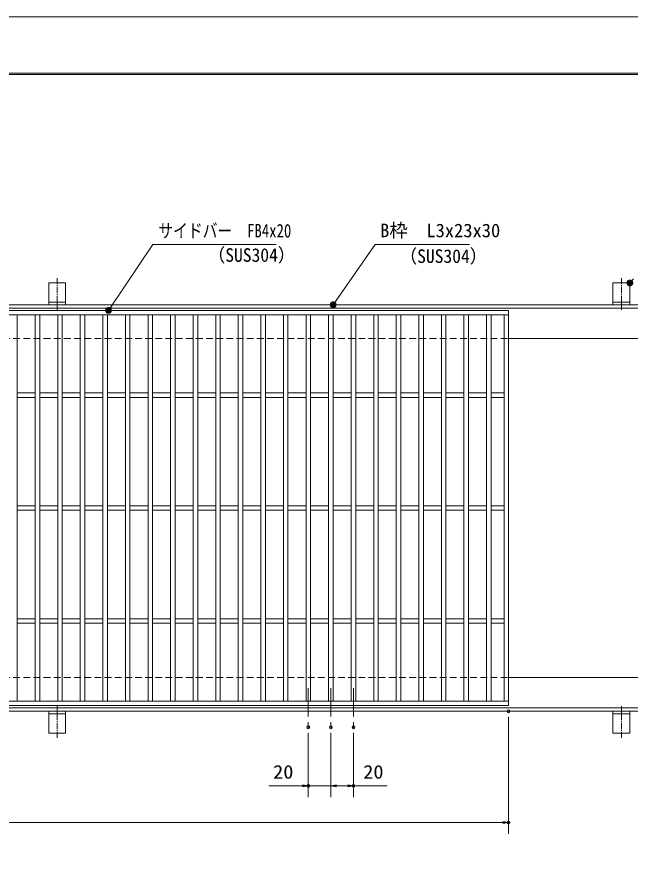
# Model space of a CAD drawing. Units: millimetres, scale not verified. Extents: x -1050 to 1050, y -742 to 742.
# Drawn here: x -231 to 312, y 0 to 742 of the extents above; entities that cross this region are included whole.
import ezdxf
from ezdxf.enums import TextEntityAlignment as Align

# ---------------------------------------------------------------- set-up
doc = ezdxf.new("R2010")
doc.units = ezdxf.units.MM
doc.header["$LTSCALE"] = 5
doc.header["$PDMODE"] = 32
doc.header["$PDSIZE"] = 2.5
doc.linetypes.add('CHAIN1', pattern=[8, 5, -1, 1, -1])
doc.linetypes.add('DASHED1', pattern=[1.8, 1.2, -0.6])
for name, color, linetype, lineweight in [('0-0_7-図\u3000枠', 4, 'Continuous', 9), ('0-1_アンカー', 7, 'Continuous', 9), ('0-2_枠', 7, 'Continuous', 9), ('0-3_寸法注釈', 2, 'Continuous', 9), ('0-4_0', 2, 'Continuous', 9), ('0-5_DEFPOINTS', 134, 'Continuous', 9), ('0-6_蓋', 5, 'Continuous', 9), ('0-7_中心線', 6, 'CHAIN1', 9), ('0-A_溝開口', 4, 'DASHED1', 9)]:
    doc.layers.add(name, color=color, linetype=linetype, lineweight=lineweight)
doc.styles.add('ＭＳ ゴシック', font='')
doc.styles.get('ＭＳ ゴシック').set_extended_font_data('MS Gothic')

# ---------------------------------------------------------------- blocks, each defined once
blk = doc.blocks.new('A$C5D7C781A')
at = {"layer": '0-1_アンカー'}
for p, q in [((0, 118.78), (0, 22.26)), ((0, 118.78), (75, 118.78)), ((75, 118.78), (75, 22.26)), ((75, 33.76), (0, 33.76)), ((0, 22.26), (75, 22.26))]:
    blk.add_line(p, q, dxfattribs=at)
at = {"layer": '0-1_アンカー', "color": 6, "linetype": 'CHAIN1'}
blk.add_line((37.5, 140.11), (37.5, 0), dxfattribs=at)
blk = doc.blocks.new('_OPEN')
at = {"layer": '0-4_0'}
blk.add_line((0, 0), (-5, 0), dxfattribs=at)
blk.add_lwpolyline([(-5, 0.833), (0, 0), (-5, -0.833)], dxfattribs=at)
blk = doc.blocks.new('_Dot')
at = {"layer": '0-4_0'}
for p, q in [((-2.5, 0), (-5, 0)), ((2.445, 0.5), (-2.445, 0.5)), ((1.997, 1.5), (-1.997, 1.5)), ((2.289, -0.995), (-2.289, -0.995)), ((1.499, -1.995), (-1.499, -1.995))]:
    blk.add_line(p, q, dxfattribs=at)
for points in [[(2.5, 0), (2.48, 0.313), (2.421, 0.622), (2.324, 0.92), (2.191, 1.204), (2.023, 1.469), (1.822, 1.711), (1.594, 1.926), (1.34, 2.111), (1.064, 2.262), (0.773, 2.378), (0.468, 2.456), (0.157, 2.495), (-0.157, 2.495), (-0.468, 2.456), (-0.773, 2.378), (-1.064, 2.262), (-1.34, 2.111), (-1.594, 1.926), (-1.822, 1.711), (-2.023, 1.469), (-2.191, 1.204), (-2.324, 0.92), (-2.421, 0.622), (-2.48, 0.313), (-2.5, 0), (0, 0)], [(-2.5, 0), (-2.48, -0.313), (-2.421, -0.622), (-2.324, -0.92), (-2.191, -1.204), (-2.023, -1.469), (-1.822, -1.711), (-1.594, -1.926), (-1.34, -2.111), (-1.064, -2.262), (-0.773, -2.378), (-0.468, -2.456), (-0.157, -2.495), (0.157, -2.495), (0.468, -2.456), (0.773, -2.378), (1.064, -2.262), (1.34, -2.111), (1.594, -1.926), (1.822, -1.711), (2.023, -1.469), (2.191, -1.204), (2.324, -0.92), (2.421, -0.622), (2.48, -0.313), (2.5, 0), (0, 0)]]:
    blk.add_lwpolyline(points, close=True, dxfattribs=at)

msp = doc.modelspace()

# ---------------------------------------------------------------- linework, layer by layer
at = {"layer": '0-0_7-図\u3000枠'}
msp.add_line((-973.75, 691.25), (998.75, 691.25), dxfattribs=at)
msp.add_lwpolyline([(-975, 692.5), (1000, 692.5), (1000, -692.5)], dxfattribs=at)
at = {"layer": '0-2_枠'}
for p, q in [((-795.45, 487.475), (409.55, 487.475)), ((-792.45, 484.475), (407.714, 484.475)), ((204.55, 457.475), (409.55, 457.475)), ((204.55, 157.475), (409.55, 157.475)), ((-795.45, 127.475), (409.55, 127.475)), ((-792.45, 130.475), (411.386, 130.475))]:
    msp.add_line(p, q, dxfattribs=at)
at = {"layer": '0-3_寸法注釈'}
for p, q in [((204.55, 122.475), (204.55, 18.953)), ((27.05, 108.328), (27.05, 51.522)), ((47.05, 108.328), (47.05, 51.522)), ((47.05, 108.328), (47.05, 51.522)), ((67.05, 108.328), (67.05, 51.522)), ((22.05, 61.522), (-7.797, 61.522)), ((47.05, 61.522), (27.05, 61.522)), ((52.05, 61.522), (62.05, 61.522)), ((52.05, 61.522), (57.05, 61.522)), ((67.05, 61.522), (96.897, 61.522)), ((-785.45, 28.953), (199.55, 28.953))]:
    msp.add_line(p, q, dxfattribs=at)
for points in [[(-1.475, 540.749), (-110.699, 540.749), (-149.41, 483.298)], [(169.797, 540.968), (86.447, 540.968), (49.664, 488.288)]]:
    msp.add_lwpolyline(points, dxfattribs=at)
at = {"layer": '0-5_DEFPOINTS'}
msp.add_lwpolyline([(-1050, -742.5), (-1050, 742.5), (1050, 742.5), (1050, -742.5)], close=True, dxfattribs=at)
for p in [(204.55, 127.475), (27.05, 113.328), (47.05, 113.328), (67.05, 113.328), (27.05, 61.522), (67.05, 61.522), (204.55, 28.953)]:
    msp.add_point(p, dxfattribs=at)
at = {"layer": '0-6_蓋'}
for p, q in [((204.55, 482.475), (-790.45, 482.475)), ((204.55, 478.475), (-790.45, 478.475)), ((-230.95, 478.475), (-230.95, 136.475)), ((-214.95, 478.475), (-214.95, 136.475)), ((-210.95, 478.475), (-210.95, 136.475)), ((-194.95, 478.475), (-194.95, 136.475)), ((-190.95, 478.475), (-190.95, 136.475)), ((-174.95, 478.475), (-174.95, 136.475)), ((-170.95, 478.475), (-170.95, 136.475)), ((-154.95, 478.475), (-154.95, 136.475)), ((-150.95, 478.475), (-150.95, 136.475)), ((-134.95, 478.475), (-134.95, 136.475)), ((-130.95, 478.475), (-130.95, 136.475)), ((-114.95, 478.475), (-114.95, 136.475)), ((-110.95, 478.475), (-110.95, 136.475)), ((-94.95, 478.475), (-94.95, 136.475)), ((-90.95, 478.475), (-90.95, 136.475)), ((-74.95, 478.475), (-74.95, 136.475)), ((-70.95, 478.475), (-70.95, 136.475)), ((-54.95, 478.475), (-54.95, 136.475)), ((-50.95, 478.475), (-50.95, 136.475)), ((-34.95, 478.475), (-34.95, 136.475)), ((-30.95, 478.475), (-30.95, 136.475)), ((-14.95, 478.475), (-14.95, 136.475)), ((-10.95, 478.475), (-10.95, 136.475)), ((5.05, 478.475), (5.05, 136.475)), ((9.05, 478.475), (9.05, 136.475)), ((25.05, 478.475), (25.05, 136.475)), ((29.05, 478.475), (29.05, 136.475)), ((45.05, 478.475), (45.05, 136.475)), ((49.05, 478.475), (49.05, 136.475)), ((65.05, 478.475), (65.05, 136.475)), ((69.05, 478.475), (69.05, 136.475)), ((85.05, 478.475), (85.05, 136.475)), ((89.05, 478.475), (89.05, 136.475)), ((105.05, 478.475), (105.05, 136.475)), ((109.05, 478.475), (109.05, 136.475)), ((125.05, 478.475), (125.05, 136.475)), ((129.05, 478.475), (129.05, 136.475)), ((145.05, 478.475), (145.05, 136.475)), ((149.05, 478.475), (149.05, 136.475)), ((165.05, 478.475), (165.05, 136.475)), ((169.05, 478.475), (169.05, 136.475)), ((185.05, 478.475), (185.05, 136.475)), ((189.05, 478.475), (189.05, 136.475)), ((200.55, 136.475), (200.55, 478.475)), ((204.55, 132.475), (204.55, 482.475)), ((-230.95, 409.475), (-214.95, 409.475)), ((-210.95, 409.475), (-194.95, 409.475)), ((-190.95, 409.475), (-174.95, 409.475)), ((-170.95, 409.475), (-154.95, 409.475)), ((-150.95, 409.475), (-134.95, 409.475)), ((-130.95, 409.475), (-114.95, 409.475)), ((-110.95, 409.475), (-94.95, 409.475)), ((-90.95, 409.475), (-74.95, 409.475)), ((-70.95, 409.475), (-54.95, 409.475)), ((-50.95, 409.475), (-34.95, 409.475)), ((-30.95, 409.475), (-14.95, 409.475)), ((-10.95, 409.475), (5.05, 409.475)), ((9.05, 409.475), (25.05, 409.475)), ((29.05, 409.475), (45.05, 409.475)), ((49.05, 409.475), (65.05, 409.475)), ((69.05, 409.475), (85.05, 409.475)), ((89.05, 409.475), (105.05, 409.475)), ((109.05, 409.475), (125.05, 409.475)), ((129.05, 409.475), (145.05, 409.475)), ((149.05, 409.475), (165.05, 409.475)), ((169.05, 409.475), (185.05, 409.475)), ((189.05, 409.475), (200.55, 409.475)), ((-230.95, 405.475), (-214.95, 405.475)), ((-210.95, 405.475), (-194.95, 405.475)), ((-190.95, 405.475), (-174.95, 405.475)), ((-170.95, 405.475), (-154.95, 405.475)), ((-150.95, 405.475), (-134.95, 405.475)), ((-130.95, 405.475), (-114.95, 405.475)), ((-110.95, 405.475), (-94.95, 405.475)), ((-90.95, 405.475), (-74.95, 405.475)), ((-70.95, 405.475), (-54.95, 405.475)), ((-50.95, 405.475), (-34.95, 405.475)), ((-30.95, 405.475), (-14.95, 405.475)), ((-10.95, 405.475), (5.05, 405.475)), ((9.05, 405.475), (25.05, 405.475)), ((29.05, 405.475), (45.05, 405.475)), ((49.05, 405.475), (65.05, 405.475)), ((69.05, 405.475), (85.05, 405.475)), ((89.05, 405.475), (105.05, 405.475)), ((109.05, 405.475), (125.05, 405.475)), ((129.05, 405.475), (145.05, 405.475)), ((149.05, 405.475), (165.05, 405.475)), ((169.05, 405.475), (185.05, 405.475)), ((189.05, 405.475), (200.55, 405.475)), ((-230.95, 309.475), (-214.95, 309.475)), ((-230.95, 305.475), (-214.95, 305.475)), ((-210.95, 309.475), (-194.95, 309.475)), ((-210.95, 305.475), (-194.95, 305.475)), ((-190.95, 309.475), (-174.95, 309.475)), ((-190.95, 305.475), (-174.95, 305.475)), ((-170.95, 309.475), (-154.95, 309.475)), ((-170.95, 305.475), (-154.95, 305.475)), ((-150.95, 309.475), (-134.95, 309.475)), ((-150.95, 305.475), (-134.95, 305.475)), ((-130.95, 309.475), (-114.95, 309.475)), ((-130.95, 305.475), (-114.95, 305.475)), ((-110.95, 309.475), (-94.95, 309.475)), ((-110.95, 305.475), (-94.95, 305.475)), ((-90.95, 309.475), (-74.95, 309.475)), ((-90.95, 305.475), (-74.95, 305.475)), ((-70.95, 309.475), (-54.95, 309.475)), ((-70.95, 305.475), (-54.95, 305.475)), ((-50.95, 309.475), (-34.95, 309.475)), ((-50.95, 305.475), (-34.95, 305.475)), ((-30.95, 309.475), (-14.95, 309.475)), ((-30.95, 305.475), (-14.95, 305.475)), ((-10.95, 309.475), (5.05, 309.475)), ((-10.95, 305.475), (5.05, 305.475)), ((9.05, 309.475), (25.05, 309.475)), ((9.05, 305.475), (25.05, 305.475)), ((29.05, 309.475), (45.05, 309.475)), ((29.05, 305.475), (45.05, 305.475)), ((49.05, 309.475), (65.05, 309.475)), ((49.05, 305.475), (65.05, 305.475)), ((69.05, 309.475), (85.05, 309.475)), ((69.05, 305.475), (85.05, 305.475)), ((89.05, 309.475), (105.05, 309.475)), ((89.05, 305.475), (105.05, 305.475)), ((109.05, 309.475), (125.05, 309.475)), ((109.05, 305.475), (125.05, 305.475)), ((129.05, 309.475), (145.05, 309.475)), ((129.05, 305.475), (145.05, 305.475)), ((149.05, 309.475), (165.05, 309.475)), ((149.05, 305.475), (165.05, 305.475)), ((169.05, 309.475), (185.05, 309.475)), ((169.05, 305.475), (185.05, 305.475)), ((189.05, 309.475), (200.55, 309.475)), ((189.05, 305.475), (200.55, 305.475)), ((-230.95, 209.475), (-214.95, 209.475)), ((-210.95, 209.475), (-194.95, 209.475)), ((-190.95, 209.475), (-174.95, 209.475)), ((-170.95, 209.475), (-154.95, 209.475)), ((-150.95, 209.475), (-134.95, 209.475)), ((-130.95, 209.475), (-114.95, 209.475)), ((-110.95, 209.475), (-94.95, 209.475)), ((-90.95, 209.475), (-74.95, 209.475)), ((-70.95, 209.475), (-54.95, 209.475)), ((-50.95, 209.475), (-34.95, 209.475)), ((-30.95, 209.475), (-14.95, 209.475)), ((-10.95, 209.475), (5.05, 209.475)), ((9.05, 209.475), (25.05, 209.475)), ((29.05, 209.475), (45.05, 209.475)), ((49.05, 209.475), (65.05, 209.475)), ((69.05, 209.475), (85.05, 209.475)), ((89.05, 209.475), (105.05, 209.475)), ((109.05, 209.475), (125.05, 209.475)), ((129.05, 209.475), (145.05, 209.475)), ((149.05, 209.475), (165.05, 209.475)), ((169.05, 209.475), (185.05, 209.475)), ((189.05, 209.475), (200.55, 209.475)), ((-230.95, 205.475), (-214.95, 205.475)), ((-210.95, 205.475), (-194.95, 205.475)), ((-190.95, 205.475), (-174.95, 205.475)), ((-170.95, 205.475), (-154.95, 205.475)), ((-150.95, 205.475), (-134.95, 205.475)), ((-130.95, 205.475), (-114.95, 205.475)), ((-110.95, 205.475), (-94.95, 205.475)), ((-90.95, 205.475), (-74.95, 205.475)), ((-70.95, 205.475), (-54.95, 205.475)), ((-50.95, 205.475), (-34.95, 205.475)), ((-30.95, 205.475), (-14.95, 205.475)), ((-10.95, 205.475), (5.05, 205.475)), ((9.05, 205.475), (25.05, 205.475)), ((29.05, 205.475), (45.05, 205.475)), ((49.05, 205.475), (65.05, 205.475)), ((69.05, 205.475), (85.05, 205.475)), ((89.05, 205.475), (105.05, 205.475)), ((109.05, 205.475), (125.05, 205.475)), ((129.05, 205.475), (145.05, 205.475)), ((149.05, 205.475), (165.05, 205.475)), ((169.05, 205.475), (185.05, 205.475)), ((189.05, 205.475), (200.55, 205.475)), ((-790.45, 136.475), (204.55, 136.475)), ((-790.45, 132.475), (204.55, 132.475))]:
    msp.add_line(p, q, dxfattribs=at)
at = {"layer": '0-7_中心線'}
for p, q in [((27.05, 147.969), (27.05, 113.328)), ((47.05, 147.969), (47.05, 113.328)), ((67.05, 147.969), (67.05, 113.328))]:
    msp.add_line(p, q, dxfattribs=at)
at = {"layer": '0-A_溝開口'}
for p, q in [((-765.45, 457.475), (204.55, 457.475)), ((-765.45, 157.475), (204.55, 157.475))]:
    msp.add_line(p, q, dxfattribs=at)

# ---------------------------------------------------------------- block references
at = {"layer": '0-1_アンカー', "xscale": 0.2, "yscale": 0.2}
for p in [(-202.95, 483.023), (297.05, 483.023)]:
    msp.add_blockref('A$C5D7C781A', p, dxfattribs=at)
at = {"layer": '0-1_アンカー', "xscale": -0.2, "yscale": 0.2, "rotation": 180}
for p in [(-202.95, 131.927), (297.05, 131.927)]:
    msp.add_blockref('A$C5D7C781A', p, dxfattribs=at)
at = {"layer": '0-3_寸法注釈'}
for name, p, rotation in [('_Dot', (312.05, 506.779), 229.33113), ('_Dot', (49.081, 487.475), 234.35189), ('_Dot', (-149.979, 482.475), 235.34703), ('_OPEN', (47.05, 61.522), 180), ('_OPEN', (47.05, 61.522), 180)]:
    msp.add_blockref(name, p, dxfattribs=dict(at, rotation=rotation))
for p in [(27.05, 61.522), (67.05, 61.522), (204.55, 28.953)]:
    msp.add_blockref('_OPEN', p, dxfattribs=at)

# ---------------------------------------------------------------- texts
at = {"layer": '0-3_寸法注釈', "color": 7, "style": 'ＭＳ ゴシック'}
for s, width, p in [('サイドバー\u3000FB4x20', 0.8, (-105.921, 543.436)), ('（SUS304）', 0.95, (-62.079, 521.881)), ('（SUS304）', 0.95, (107.958, 520.919)), ('20', 1.1, (-4.107, 64.209)), ('20', 1.1, (75.74, 64.209))]:
    msp.add_text(s, height=12.02, dxfattribs=dict(at, width=width)).set_placement(p, align=Align.BOTTOM_LEFT)
msp.add_text('B枠\u3000L3x23x30', height=12.03, dxfattribs=at).set_placement((90.7, 543.655), align=Align.BOTTOM_LEFT)

doc.saveas('drawing.dxf')
